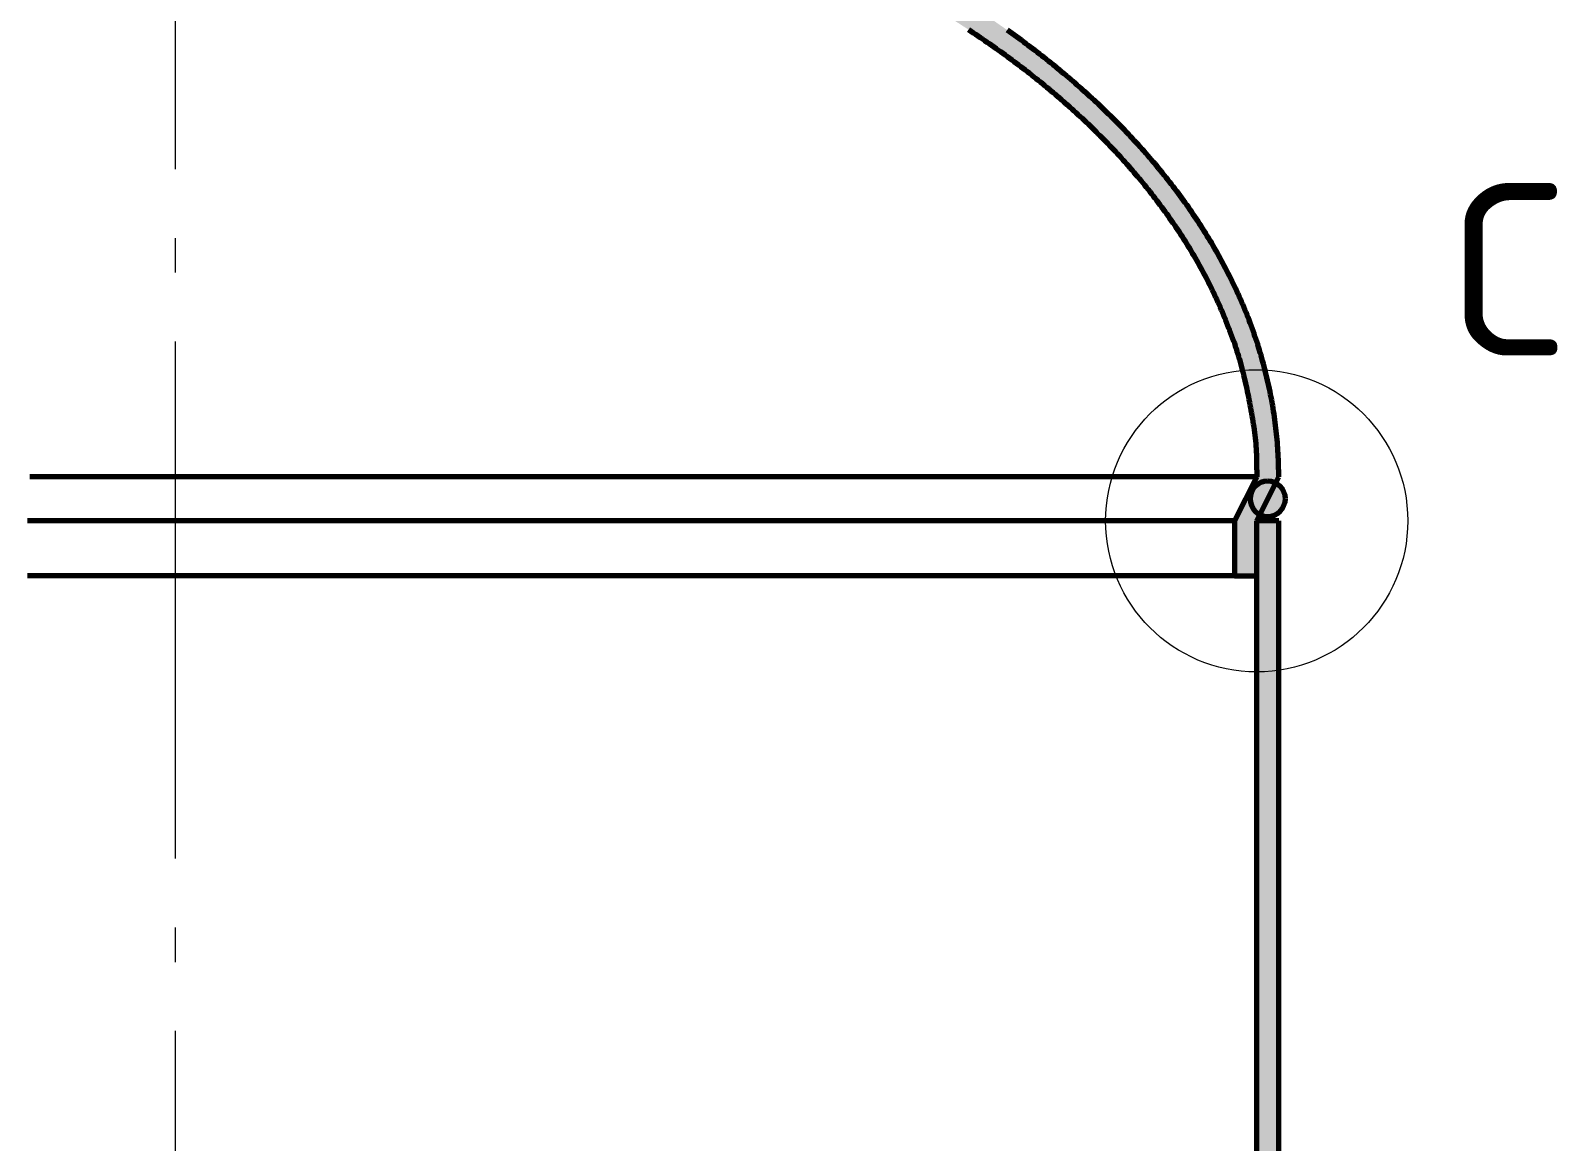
# Model space of a CAD drawing. Header units: millimetres. Extents: x 0 to 1554, y 0 to 420.
# Drawn here: x 237.29 to 281.59, y 287.61 to 319.84 of the extents above; entities that cross this region are included whole.
import ezdxf
from ezdxf.enums import TextEntityAlignment as Align

# ---------------------------------------------------------------- set-up
doc = ezdxf.new("R2010")
doc.units = ezdxf.units.MM
doc.linetypes.add('IRAM-F-TRAZO-PUNTO', pattern=[20, 15, -2, 1, -2])
for name, color, linetype, lineweight in [('01-VISIBLE', 7, 'CONTINUOUS', 70), ('03-EJE', 1, 'IRAM-F-TRAZO-PUNTO', 18), ('05-RAYADO', 8, 'CONTINUOUS', 18), ('06-TEXTO', 7, 'CONTINUOUS', 25), ('08-FINA', 5, 'CONTINUOUS', 18)]:
    doc.layers.add(name, color=color, linetype=linetype, lineweight=lineweight)
doc.styles.add('ISO3098', font='isocpeur.ttf')

msp = doc.modelspace()

# ---------------------------------------------------------------- hatches: boundary and pattern name
at = {"layer": '05-RAYADO'}
h = msp.add_hatch(color=7, dxfattribs=at)
h.dxf.hatch_style = 1
h.paths.add_polyline_path([(272.86, 305.613), (272.86, 304.013), (272.22, 304.013), (272.22, 305.613), (272.86, 306.893), (272.86, 306.974), (272.86, 307.054), (272.859, 307.134), (272.858, 307.215), (272.857, 307.295), (272.855, 307.376), (272.853, 307.456), (272.851, 307.536), (272.847, 307.617), (272.843, 307.697), (272.838, 307.777), (272.833, 307.858), (272.826, 307.938), (272.818, 308.018), (272.808, 308.098), (272.798, 308.177), (272.786, 308.257), (272.774, 308.337), (272.761, 308.416), (272.748, 308.495), (272.735, 308.575), (272.721, 308.654), (272.707, 308.733), (272.693, 308.812), (272.679, 308.891), (272.665, 308.971), (272.65, 309.05), (272.635, 309.129), (272.619, 309.208), (272.603, 309.286), (272.587, 309.365), (272.571, 309.444), (272.554, 309.523), (272.537, 309.601), (272.519, 309.68), (272.501, 309.758), (272.482, 309.836), (272.463, 309.914), (272.443, 309.992), (272.423, 310.07), (272.402, 310.148), (272.38, 310.225), (272.358, 310.303), (272.336, 310.38), (272.312, 310.457), (272.288, 310.533), (272.264, 310.61), (272.238, 310.686), (272.213, 310.763), (272.186, 310.839), (272.16, 310.914), (272.132, 310.99), (272.104, 311.065), (272.076, 311.141), (272.047, 311.216), (272.017, 311.291), (271.988, 311.365), (271.957, 311.44), (271.927, 311.514), (271.895, 311.588), (271.864, 311.662), (271.832, 311.736), (271.8, 311.81), (271.767, 311.883), (271.734, 311.957), (271.7, 312.03), (271.667, 312.103), (271.632, 312.175), (271.598, 312.248), (271.563, 312.32), (271.527, 312.393), (271.492, 312.465), (271.455, 312.537), (271.419, 312.608), (271.382, 312.68), (271.345, 312.751), (271.307, 312.822), (271.269, 312.893), (271.23, 312.963), (271.191, 313.034), (271.152, 313.104), (271.112, 313.174), (271.072, 313.244), (271.032, 313.313), (270.991, 313.382), (270.95, 313.452), (270.908, 313.52), (270.866, 313.589), (270.824, 313.657), (270.781, 313.725), (270.738, 313.793), (270.695, 313.861), (270.651, 313.929), (270.607, 313.996), (270.562, 314.063), (270.517, 314.13), (270.472, 314.196), (270.427, 314.262), (270.381, 314.329), (270.335, 314.394), (270.288, 314.46), (270.242, 314.526), (270.194, 314.591), (270.147, 314.656), (270.099, 314.721), (270.051, 314.785), (270.003, 314.849), (269.955, 314.914), (269.906, 314.977), (269.856, 315.041), (269.807, 315.104), (269.757, 315.168), (269.707, 315.231), (269.657, 315.293), (269.606, 315.356), (269.555, 315.418), (269.504, 315.48), (269.453, 315.542), (269.401, 315.604), (269.349, 315.665), (269.297, 315.726), (269.244, 315.787), (269.192, 315.848), (269.139, 315.908), (269.085, 315.969), (269.032, 316.029), (268.978, 316.088), (268.924, 316.148), (268.87, 316.207), (268.815, 316.266), (268.76, 316.325), (268.705, 316.384), (268.65, 316.442), (268.594, 316.5), (268.539, 316.558), (268.483, 316.616), (268.426, 316.674), (268.37, 316.731), (268.313, 316.788), (268.256, 316.845), (268.199, 316.902), (268.142, 316.958), (268.084, 317.014), (268.027, 317.07), (267.969, 317.126), (267.91, 317.181), (267.852, 317.237), (267.793, 317.292), (267.735, 317.347), (267.676, 317.401), (267.616, 317.456), (267.557, 317.51), (267.497, 317.564), (267.437, 317.617), (267.377, 317.671), (267.317, 317.724), (267.257, 317.777), (267.196, 317.83), (267.135, 317.883), (267.074, 317.935), (267.013, 317.988), (266.952, 318.04), (266.89, 318.092), (266.829, 318.143), (266.767, 318.195), (266.705, 318.246), (266.643, 318.297), (266.58, 318.347), (266.518, 318.398), (266.455, 318.448), (266.392, 318.498), (266.329, 318.548), (266.266, 318.598), (266.202, 318.648), (266.139, 318.697), (266.075, 318.746), (266.011, 318.795), (265.947, 318.843), (265.883, 318.892), (265.818, 318.94), (265.754, 318.988), (265.689, 319.036), (265.625, 319.084), (265.56, 319.131), (265.494, 319.178), (265.429, 319.225), (265.364, 319.272), (265.298, 319.319), (265.233, 319.365), (265.167, 319.411), (265.101, 319.457), (265.035, 319.503), (264.968, 319.549), (264.902, 319.594), (264.836, 319.639), (264.769, 319.684), (264.702, 319.729), (264.635, 319.774), (264.568, 319.818), (264.501, 319.863), (264.434, 319.907), (264.366, 319.95), (264.299, 319.994), (264.231, 320.038), (264.163, 320.081), (264.095, 320.124), (264.027, 320.167), (263.959, 320.21), (263.891, 320.252), (263.822, 320.294), (263.754, 320.336), (263.685, 320.378), (263.616, 320.42), (263.548, 320.462), (263.479, 320.503), (263.41, 320.544), (263.34, 320.585), (263.271, 320.626), (263.202, 320.667), (263.132, 320.707), (263.062, 320.747), (262.993, 320.787), (262.923, 320.827), (262.853, 320.867), (262.783, 320.906), (262.713, 320.946), (262.642, 320.985), (262.572, 321.024), (262.502, 321.063), (262.431, 321.101), (262.36, 321.14), (262.29, 321.178), (262.219, 321.216), (262.148, 321.254), (262.077, 321.292), (262.006, 321.329), (261.934, 321.366), (261.863, 321.404), (261.792, 321.441), (261.72, 321.477), (261.648, 321.514), (261.577, 321.55), (261.505, 321.587), (261.433, 321.623), (261.361, 321.659), (261.289, 321.695), (261.217, 321.73), (261.145, 321.766), (261.073, 321.801), (261, 321.836), (260.928, 321.871), (260.855, 321.905), (260.782, 321.94), (260.71, 321.974), (260.637, 322.009), (260.564, 322.043), (260.491, 322.077), (260.418, 322.11), (260.345, 322.144), (260.272, 322.177), (260.199, 322.21), (260.125, 322.243), (260.052, 322.276), (259.978, 322.309), (259.905, 322.342), (259.831, 322.374), (259.758, 322.406), (259.684, 322.438), (259.61, 322.47), (259.536, 322.502), (259.462, 322.533), (259.388, 322.565), (259.314, 322.596), (259.24, 322.627), (259.165, 322.658), (259.091, 322.689), (259.017, 322.719), (258.942, 322.75), (258.868, 322.78), (258.793, 322.81), (258.718, 322.84), (258.644, 322.87), (258.569, 322.899), (258.494, 322.929), (258.419, 322.958), (258.344, 322.987), (258.269, 323.016), (258.194, 323.045), (258.119, 323.074), (258.044, 323.102), (257.968, 323.13), (257.893, 323.159), (257.818, 323.187), (257.742, 323.215), (257.667, 323.242), (257.591, 323.27), (257.516, 323.297), (257.44, 323.325), (257.364, 323.352), (257.288, 323.379), (257.213, 323.405), (257.137, 323.432), (257.061, 323.459), (256.985, 323.485), (256.909, 323.511), (256.833, 323.537), (256.756, 323.563), (256.68, 323.589), (256.604, 323.614), (256.528, 323.64), (256.451, 323.665), (256.375, 323.69), (256.299, 323.715), (256.222, 323.74), (256.145, 323.765), (256.069, 323.789), (255.992, 323.814), (255.916, 323.838), (255.839, 323.862), (255.762, 323.886), (255.685, 323.91), (255.608, 323.933), (255.531, 323.957), (255.454, 323.98), (255.377, 324.003), (255.3, 324.026), (255.223, 324.049), (255.146, 324.072), (255.069, 324.095), (254.992, 324.117), (254.914, 324.139), (254.837, 324.162), (254.76, 324.184), (254.682, 324.206), (254.605, 324.227), (254.527, 324.249), (254.45, 324.27), (254.372, 324.292), (254.295, 324.313), (254.217, 324.334), (254.139, 324.355), (254.062, 324.375), (253.984, 324.396), (253.906, 324.417), (253.828, 324.437), (253.751, 324.457), (253.673, 324.477), (253.595, 324.497), (253.517, 324.517), (253.439, 324.536), (253.361, 324.556), (253.283, 324.575), (253.205, 324.594), (253.126, 324.613), (253.048, 324.632), (252.97, 324.651), (252.892, 324.67), (252.814, 324.688), (252.735, 324.707), (252.657, 324.725), (252.578, 324.743), (252.5, 324.761), (252.422, 324.779), (252.343, 324.796), (252.265, 324.814), (252.186, 324.831), (252.108, 324.848), (252.029, 324.866), (251.95, 324.883), (251.872, 324.899), (251.793, 324.916), (251.714, 324.933), (251.636, 324.949), (251.557, 324.965), (251.478, 324.982), (251.399, 324.998), (251.32, 325.013), (251.242, 325.029), (251.163, 325.045), (251.084, 325.06), (251.005, 325.076), (250.926, 325.091), (250.847, 325.106), (250.768, 325.121), (250.689, 325.136), (250.61, 325.15), (250.531, 325.165), (250.451, 325.179), (250.372, 325.194), (250.293, 325.208), (250.214, 325.222), (250.135, 325.236), (250.055, 325.249), (249.976, 325.263), (249.897, 325.276), (249.817, 325.29), (249.738, 325.303), (249.659, 325.316), (249.579, 325.329), (249.5, 325.342), (249.5, 325.987), (249.582, 325.974), (249.664, 325.961), (249.746, 325.948), (249.827, 325.935), (249.909, 325.922), (249.991, 325.908), (250.073, 325.895), (250.155, 325.882), (250.237, 325.869), (250.319, 325.855), (250.4, 325.842), (250.482, 325.829), (250.564, 325.815), (250.646, 325.802), (250.728, 325.788), (250.809, 325.775), (250.891, 325.761), (250.973, 325.747), (251.055, 325.733), (251.136, 325.719), (251.218, 325.705), (251.3, 325.69), (251.381, 325.675), (251.463, 325.66), (251.544, 325.644), (251.625, 325.626), (251.706, 325.607), (251.786, 325.586), (251.865, 325.562), (251.945, 325.538), (252.025, 325.516), (252.105, 325.495), (252.185, 325.474), (252.266, 325.454), (252.346, 325.435), (252.427, 325.415), (252.507, 325.396), (252.588, 325.377), (252.669, 325.358), (252.749, 325.339), (252.83, 325.319), (252.911, 325.3), (252.991, 325.281), (253.072, 325.262), (253.153, 325.243), (253.234, 325.224), (253.314, 325.205), (253.395, 325.186), (253.476, 325.167), (253.556, 325.147), (253.637, 325.128), (253.717, 325.108), (253.798, 325.089), (253.878, 325.069), (253.959, 325.05), (254.039, 325.03), (254.12, 325.01), (254.2, 324.989), (254.281, 324.969), (254.361, 324.949), (254.441, 324.928), (254.522, 324.907), (254.602, 324.886), (254.682, 324.865), (254.762, 324.843), (254.842, 324.822), (254.922, 324.8), (255.002, 324.777), (255.082, 324.755), (255.161, 324.732), (255.241, 324.709), (255.321, 324.686), (255.4, 324.663), (255.48, 324.639), (255.559, 324.616), (255.639, 324.592), (255.718, 324.567), (255.797, 324.543), (255.876, 324.518), (255.955, 324.493), (256.034, 324.468), (256.113, 324.442), (256.192, 324.417), (256.271, 324.391), (256.35, 324.365), (256.428, 324.339), (256.507, 324.313), (256.585, 324.286), (256.664, 324.26), (256.742, 324.233), (256.821, 324.206), (256.899, 324.179), (256.978, 324.152), (257.056, 324.125), (257.134, 324.098), (257.213, 324.07), (257.291, 324.043), (257.369, 324.015), (257.447, 323.987), (257.525, 323.959), (257.603, 323.931), (257.681, 323.903), (257.759, 323.875), (257.837, 323.847), (257.915, 323.818), (257.993, 323.789), (258.07, 323.761), (258.148, 323.732), (258.226, 323.703), (258.303, 323.673), (258.381, 323.644), (258.458, 323.614), (258.536, 323.585), (258.613, 323.555), (258.69, 323.525), (258.768, 323.495), (258.845, 323.464), (258.922, 323.434), (258.999, 323.403), (259.076, 323.372), (259.153, 323.341), (259.23, 323.31), (259.306, 323.279), (259.383, 323.247), (259.459, 323.215), (259.536, 323.183), (259.612, 323.151), (259.689, 323.119), (259.765, 323.086), (259.841, 323.053), (259.917, 323.021), (259.993, 322.988), (260.069, 322.954), (260.145, 322.921), (260.221, 322.887), (260.297, 322.853), (260.372, 322.819), (260.448, 322.785), (260.523, 322.751), (260.599, 322.716), (260.674, 322.682), (260.749, 322.647), (260.824, 322.612), (260.899, 322.577), (260.974, 322.541), (261.049, 322.506), (261.124, 322.47), (261.199, 322.434), (261.273, 322.398), (261.348, 322.361), (261.422, 322.325), (261.497, 322.288), (261.571, 322.252), (261.645, 322.215), (261.719, 322.177), (261.793, 322.14), (261.867, 322.103), (261.941, 322.065), (262.015, 322.027), (262.089, 321.989), (262.162, 321.951), (262.236, 321.912), (262.309, 321.874), (262.382, 321.835), (262.456, 321.796), (262.529, 321.757), (262.602, 321.718), (262.675, 321.678), (262.747, 321.639), (262.82, 321.599), (262.893, 321.559), (262.965, 321.518), (263.038, 321.478), (263.11, 321.437), (263.182, 321.396), (263.254, 321.355), (263.326, 321.314), (263.398, 321.273), (263.47, 321.231), (263.541, 321.189), (263.613, 321.147), (263.684, 321.105), (263.755, 321.063), (263.826, 321.02), (263.897, 320.978), (263.968, 320.935), (264.039, 320.892), (264.11, 320.848), (264.18, 320.805), (264.251, 320.761), (264.321, 320.717), (264.391, 320.673), (264.461, 320.628), (264.531, 320.584), (264.601, 320.539), (264.671, 320.494), (264.74, 320.449), (264.81, 320.404), (264.879, 320.358), (264.948, 320.312), (265.017, 320.266), (265.086, 320.22), (265.155, 320.174), (265.223, 320.127), (265.292, 320.081), (265.36, 320.034), (265.428, 319.986), (265.496, 319.939), (265.564, 319.892), (265.632, 319.844), (265.7, 319.796), (265.767, 319.748), (265.834, 319.699), (265.902, 319.651), (265.969, 319.602), (266.035, 319.553), (266.102, 319.503), (266.169, 319.454), (266.235, 319.404), (266.301, 319.354), (266.367, 319.304), (266.433, 319.254), (266.499, 319.203), (266.565, 319.153), (266.63, 319.102), (266.695, 319.051), (266.76, 318.999), (266.825, 318.948), (266.89, 318.896), (266.954, 318.844), (267.019, 318.791), (267.083, 318.739), (267.147, 318.686), (267.211, 318.633), (267.275, 318.58), (267.338, 318.527), (267.401, 318.473), (267.464, 318.42), (267.527, 318.366), (267.59, 318.311), (267.653, 318.257), (267.715, 318.202), (267.777, 318.147), (267.839, 318.092), (267.901, 318.037), (267.962, 317.981), (268.024, 317.926), (268.085, 317.87), (268.146, 317.813), (268.206, 317.757), (268.267, 317.7), (268.327, 317.643), (268.387, 317.586), (268.447, 317.529), (268.507, 317.471), (268.566, 317.413), (268.625, 317.355), (268.684, 317.297), (268.743, 317.238), (268.801, 317.18), (268.86, 317.121), (268.918, 317.061), (268.976, 317.002), (269.033, 316.942), (269.091, 316.882), (269.148, 316.822), (269.204, 316.762), (269.261, 316.701), (269.317, 316.641), (269.374, 316.58), (269.429, 316.518), (269.485, 316.457), (269.54, 316.395), (269.595, 316.333), (269.65, 316.271), (269.705, 316.208), (269.759, 316.146), (269.813, 316.083), (269.867, 316.02), (269.92, 315.956), (269.973, 315.893), (270.026, 315.829), (270.079, 315.765), (270.131, 315.7), (270.183, 315.636), (270.235, 315.571), (270.286, 315.506), (270.338, 315.441), (270.388, 315.375), (270.439, 315.31), (270.489, 315.244), (270.539, 315.178), (270.589, 315.111), (270.638, 315.045), (270.687, 314.978), (270.736, 314.911), (270.784, 314.843), (270.832, 314.776), (270.88, 314.708), (270.927, 314.64), (270.975, 314.572), (271.021, 314.503), (271.068, 314.434), (271.114, 314.365), (271.159, 314.296), (271.205, 314.227), (271.25, 314.157), (271.294, 314.087), (271.339, 314.017), (271.383, 313.947), (271.426, 313.876), (271.47, 313.806), (271.512, 313.735), (271.555, 313.664), (271.597, 313.592), (271.639, 313.52), (271.68, 313.449), (271.721, 313.377), (271.762, 313.304), (271.802, 313.232), (271.842, 313.159), (271.881, 313.086), (271.92, 313.013), (271.959, 312.94), (271.997, 312.866), (272.035, 312.792), (272.072, 312.718), (272.109, 312.644), (272.146, 312.569), (272.182, 312.495), (272.217, 312.42), (272.253, 312.345), (272.288, 312.27), (272.322, 312.194), (272.356, 312.119), (272.39, 312.043), (272.423, 311.967), (272.455, 311.891), (272.488, 311.814), (272.519, 311.738), (272.551, 311.661), (272.581, 311.584), (272.612, 311.507), (272.642, 311.43), (272.671, 311.352), (272.7, 311.274), (272.729, 311.197), (272.757, 311.118), (272.784, 311.04), (272.811, 310.962), (272.838, 310.883), (272.864, 310.805), (272.89, 310.726), (272.915, 310.647), (272.94, 310.568), (272.964, 310.488), (272.987, 310.409), (273.01, 310.329), (273.033, 310.25), (273.055, 310.17), (273.077, 310.09), (273.098, 310.009), (273.118, 309.929), (273.139, 309.849), (273.158, 309.768), (273.177, 309.687), (273.196, 309.606), (273.213, 309.526), (273.231, 309.444), (273.248, 309.363), (273.264, 309.282), (273.28, 309.201), (273.295, 309.119), (273.31, 309.038), (273.324, 308.956), (273.338, 308.874), (273.351, 308.792), (273.364, 308.71), (273.376, 308.628), (273.387, 308.546), (273.398, 308.464), (273.409, 308.382), (273.419, 308.299), (273.428, 308.217), (273.437, 308.135), (273.445, 308.052), (273.452, 307.97), (273.459, 307.887), (273.466, 307.804), (273.472, 307.722), (273.477, 307.639), (273.482, 307.556), (273.486, 307.473), (273.49, 307.39), (273.493, 307.308), (273.496, 307.225), (273.497, 307.142), (273.499, 307.059), (273.5, 306.976), (273.5, 306.893)])
h = msp.add_hatch(color=7, dxfattribs=at)
h.dxf.hatch_style = 1
h.paths.add_polyline_path([(273.692, 306.253), (273.69, 306.213), (273.686, 306.173), (273.678, 306.134), (273.667, 306.095), (273.653, 306.057), (273.636, 306.021), (273.617, 305.986), (273.594, 305.952), (273.569, 305.921), (273.542, 305.891), (273.513, 305.864), (273.481, 305.839), (273.448, 305.817), (273.412, 305.797), (273.376, 305.78), (273.338, 305.766), (273.3, 305.755), (273.26, 305.747), (273.22, 305.743), (273.18, 305.741), (273.14, 305.743), (273.1, 305.747), (273.06, 305.755), (273.022, 305.766), (272.984, 305.78), (272.948, 305.797), (272.912, 305.817), (272.879, 305.839), (272.847, 305.864), (272.818, 305.891), (272.791, 305.921), (272.766, 305.952), (272.743, 305.986), (272.724, 306.021), (272.707, 306.057), (272.693, 306.095), (272.682, 306.134), (272.674, 306.173), (272.67, 306.213), (272.668, 306.253), (272.67, 306.293), (272.674, 306.333), (272.682, 306.373), (272.693, 306.411), (272.707, 306.449), (272.724, 306.486), (272.743, 306.521), (272.766, 306.554), (272.791, 306.586), (272.818, 306.615), (272.847, 306.642), (272.879, 306.667), (272.912, 306.69), (272.948, 306.709), (272.984, 306.726), (273.022, 306.74), (273.06, 306.751), (273.1, 306.759), (273.14, 306.764), (273.18, 306.765), (273.22, 306.764), (273.26, 306.759), (273.3, 306.751), (273.338, 306.74), (273.376, 306.726), (273.412, 306.709), (273.448, 306.69), (273.481, 306.667), (273.513, 306.642), (273.542, 306.615), (273.569, 306.586), (273.594, 306.554), (273.617, 306.521), (273.636, 306.486), (273.653, 306.449), (273.667, 306.411), (273.678, 306.373), (273.686, 306.333), (273.69, 306.293)])
h = msp.add_hatch(color=7, dxfattribs=at)
h.dxf.hatch_style = 1
h.paths.add_polyline_path([(272.86, 305.613), (273.5, 305.613), (273.5, 177.613), (272.86, 177.613)])

# ---------------------------------------------------------------- linework, layer by layer
at = {"layer": '01-VISIBLE'}
for p, q in [((272.86, 306.893), (272.22, 305.613)), ((272.86, 305.613), (273.5, 306.893)), ((272.22, 305.613), (272.22, 304.013)), ((273.5, 305.613), (272.86, 305.613)), ((272.86, 177.613), (272.86, 305.613)), ((272.86, 304.013), (272.86, 305.613)), ((273.5, 177.613), (273.5, 305.613)), ((272.22, 304.013), (272.86, 304.013))]:
    msp.add_line(p, q, dxfattribs=at)
for points in [[(264.501, 319.863), (264.568, 319.818), (264.635, 319.774), (264.702, 319.729), (264.769, 319.684), (264.836, 319.639), (264.902, 319.594), (264.968, 319.549), (265.035, 319.503), (265.101, 319.457), (265.167, 319.411), (265.233, 319.365), (265.298, 319.319), (265.364, 319.272), (265.429, 319.225), (265.494, 319.178), (265.56, 319.131), (265.625, 319.084), (265.689, 319.036), (265.754, 318.988), (265.818, 318.94), (265.883, 318.892), (265.947, 318.843), (266.011, 318.795), (266.075, 318.746), (266.139, 318.697), (266.202, 318.648), (266.266, 318.598), (266.329, 318.548), (266.392, 318.498), (266.455, 318.448), (266.518, 318.398), (266.58, 318.347), (266.643, 318.297), (266.705, 318.246), (266.767, 318.195), (266.829, 318.143), (266.89, 318.092), (266.952, 318.04), (267.013, 317.988), (267.074, 317.935), (267.135, 317.883), (267.196, 317.83), (267.257, 317.777), (267.317, 317.724), (267.377, 317.671), (267.437, 317.617), (267.497, 317.564), (267.557, 317.51), (267.616, 317.456), (267.676, 317.401), (267.735, 317.347), (267.793, 317.292), (267.852, 317.237), (267.91, 317.181), (267.969, 317.126), (268.027, 317.07), (268.084, 317.014), (268.142, 316.958), (268.199, 316.902), (268.256, 316.845), (268.313, 316.788), (268.37, 316.731), (268.426, 316.674), (268.483, 316.616), (268.539, 316.558), (268.594, 316.5), (268.65, 316.442), (268.705, 316.384), (268.76, 316.325), (268.815, 316.266), (268.87, 316.207), (268.924, 316.148), (268.978, 316.088), (269.032, 316.029), (269.085, 315.969), (269.139, 315.908), (269.192, 315.848), (269.244, 315.787), (269.297, 315.726), (269.349, 315.665), (269.401, 315.604), (269.453, 315.542), (269.504, 315.48), (269.555, 315.418), (269.606, 315.356), (269.657, 315.293), (269.707, 315.231), (269.757, 315.168), (269.807, 315.104), (269.856, 315.041), (269.906, 314.977), (269.955, 314.914), (270.003, 314.849), (270.051, 314.785), (270.099, 314.721), (270.147, 314.656), (270.194, 314.591), (270.242, 314.526), (270.288, 314.46), (270.335, 314.394), (270.381, 314.329), (270.427, 314.262), (270.472, 314.196), (270.517, 314.13), (270.562, 314.063), (270.607, 313.996), (270.651, 313.929), (270.695, 313.861), (270.738, 313.793), (270.781, 313.725), (270.824, 313.657), (270.866, 313.589), (270.908, 313.52), (270.95, 313.452), (270.991, 313.382), (271.032, 313.313), (271.072, 313.244), (271.112, 313.174), (271.152, 313.104), (271.191, 313.034), (271.23, 312.963), (271.269, 312.893), (271.307, 312.822), (271.345, 312.751), (271.382, 312.68), (271.419, 312.608), (271.455, 312.537), (271.492, 312.465), (271.527, 312.393), (271.563, 312.32), (271.598, 312.248), (271.632, 312.175), (271.667, 312.103), (271.7, 312.03), (271.734, 311.957), (271.767, 311.883), (271.8, 311.81), (271.832, 311.736), (271.864, 311.662), (271.895, 311.588), (271.927, 311.514), (271.957, 311.44), (271.988, 311.365), (272.017, 311.291), (272.047, 311.216), (272.076, 311.141), (272.104, 311.065), (272.132, 310.99), (272.16, 310.914), (272.186, 310.839), (272.213, 310.763), (272.238, 310.686), (272.264, 310.61), (272.288, 310.533), (272.312, 310.457), (272.336, 310.38), (272.358, 310.303), (272.38, 310.225), (272.402, 310.148), (272.423, 310.07), (272.443, 309.992), (272.463, 309.914), (272.482, 309.836), (272.501, 309.758), (272.519, 309.68), (272.537, 309.601), (272.554, 309.523), (272.571, 309.444), (272.587, 309.365), (272.603, 309.286), (272.619, 309.208), (272.635, 309.129), (272.65, 309.05), (272.665, 308.971), (272.679, 308.891), (272.693, 308.812), (272.707, 308.733), (272.721, 308.654), (272.735, 308.575), (272.748, 308.495), (272.761, 308.416), (272.774, 308.337), (272.786, 308.257), (272.798, 308.177), (272.808, 308.098), (272.818, 308.018), (272.826, 307.938), (272.833, 307.858), (272.838, 307.777), (272.843, 307.697), (272.847, 307.617), (272.851, 307.536), (272.853, 307.456), (272.855, 307.376), (272.857, 307.295), (272.858, 307.215), (272.859, 307.134), (272.86, 307.054), (272.86, 306.974), (272.86, 306.893)], [(273.5, 306.893), (273.5, 306.976), (273.499, 307.059), (273.497, 307.142), (273.496, 307.225), (273.493, 307.308), (273.49, 307.39), (273.486, 307.473), (273.482, 307.556), (273.477, 307.639), (273.472, 307.722), (273.466, 307.804), (273.459, 307.887), (273.452, 307.97), (273.445, 308.052), (273.437, 308.135), (273.428, 308.217), (273.419, 308.299), (273.409, 308.382), (273.398, 308.464), (273.387, 308.546), (273.376, 308.628), (273.364, 308.71), (273.351, 308.792), (273.338, 308.874), (273.324, 308.956), (273.31, 309.038), (273.295, 309.119), (273.28, 309.201), (273.264, 309.282), (273.248, 309.363), (273.231, 309.444), (273.213, 309.526), (273.196, 309.606), (273.177, 309.687), (273.158, 309.768), (273.139, 309.849), (273.118, 309.929), (273.098, 310.009), (273.077, 310.09), (273.055, 310.17), (273.033, 310.25), (273.01, 310.329), (272.987, 310.409), (272.964, 310.488), (272.94, 310.568), (272.915, 310.647), (272.89, 310.726), (272.864, 310.805), (272.838, 310.883), (272.811, 310.962), (272.784, 311.04), (272.757, 311.118), (272.729, 311.197), (272.7, 311.274), (272.671, 311.352), (272.642, 311.43), (272.612, 311.507), (272.581, 311.584), (272.551, 311.661), (272.519, 311.738), (272.488, 311.814), (272.455, 311.891), (272.423, 311.967), (272.39, 312.043), (272.356, 312.119), (272.322, 312.194), (272.288, 312.27), (272.253, 312.345), (272.217, 312.42), (272.182, 312.495), (272.146, 312.569), (272.109, 312.644), (272.072, 312.718), (272.035, 312.792), (271.997, 312.866), (271.959, 312.94), (271.92, 313.013), (271.881, 313.086), (271.842, 313.159), (271.802, 313.232), (271.762, 313.304), (271.721, 313.377), (271.68, 313.449), (271.639, 313.52), (271.597, 313.592), (271.555, 313.664), (271.512, 313.735), (271.47, 313.806), (271.426, 313.876), (271.383, 313.947), (271.339, 314.017), (271.294, 314.087), (271.25, 314.157), (271.205, 314.227), (271.159, 314.296), (271.114, 314.365), (271.068, 314.434), (271.021, 314.503), (270.975, 314.572), (270.927, 314.64), (270.88, 314.708), (270.832, 314.776), (270.784, 314.843), (270.736, 314.911), (270.687, 314.978), (270.638, 315.045), (270.589, 315.111), (270.539, 315.178), (270.489, 315.244), (270.439, 315.31), (270.388, 315.375), (270.338, 315.441), (270.286, 315.506), (270.235, 315.571), (270.183, 315.636), (270.131, 315.7), (270.079, 315.765), (270.026, 315.829), (269.973, 315.893), (269.92, 315.956), (269.867, 316.02), (269.813, 316.083), (269.759, 316.146), (269.705, 316.208), (269.65, 316.271), (269.595, 316.333), (269.54, 316.395), (269.485, 316.457), (269.429, 316.518), (269.374, 316.58), (269.317, 316.641), (269.261, 316.701), (269.204, 316.762), (269.148, 316.822), (269.091, 316.882), (269.033, 316.942), (268.976, 317.002), (268.918, 317.061), (268.86, 317.121), (268.801, 317.18), (268.743, 317.238), (268.684, 317.297), (268.625, 317.355), (268.566, 317.413), (268.507, 317.471), (268.447, 317.529), (268.387, 317.586), (268.327, 317.643), (268.267, 317.7), (268.206, 317.757), (268.146, 317.813), (268.085, 317.87), (268.024, 317.926), (267.962, 317.981), (267.901, 318.037), (267.839, 318.092), (267.777, 318.147), (267.715, 318.202), (267.653, 318.257), (267.59, 318.311), (267.527, 318.366), (267.464, 318.42), (267.401, 318.473), (267.338, 318.527), (267.275, 318.58), (267.211, 318.633), (267.147, 318.686), (267.083, 318.739), (267.019, 318.791), (266.954, 318.844), (266.89, 318.896), (266.825, 318.948), (266.76, 318.999), (266.695, 319.051), (266.63, 319.102), (266.565, 319.153), (266.499, 319.203), (266.433, 319.254), (266.367, 319.304), (266.301, 319.354), (266.235, 319.404), (266.169, 319.454), (266.102, 319.503), (266.035, 319.553), (265.969, 319.602), (265.902, 319.651), (265.834, 319.699), (265.767, 319.748), (265.7, 319.796), (265.632, 319.844)], [(272.86, 306.893), (272.703, 306.893), (272.546, 306.893), (272.39, 306.893), (272.233, 306.893), (272.076, 306.893), (271.919, 306.893), (271.762, 306.893), (271.606, 306.893), (271.449, 306.893), (271.292, 306.893), (271.135, 306.893), (270.978, 306.893), (270.822, 306.893), (270.665, 306.893), (270.508, 306.893), (270.351, 306.893), (270.194, 306.893), (270.038, 306.893), (269.881, 306.893), (269.724, 306.893), (269.567, 306.893), (269.41, 306.893), (269.254, 306.893), (269.097, 306.893), (268.94, 306.893), (268.783, 306.893), (268.626, 306.893), (268.47, 306.893), (268.313, 306.893), (268.156, 306.893), (267.999, 306.893), (267.842, 306.893), (267.686, 306.893), (267.529, 306.893), (267.372, 306.893), (267.215, 306.893), (267.058, 306.893), (266.902, 306.893), (266.745, 306.893), (266.588, 306.893), (266.431, 306.893), (266.274, 306.893), (266.118, 306.893), (265.961, 306.893), (265.804, 306.893), (265.647, 306.893), (265.49, 306.893), (265.334, 306.893), (265.177, 306.893), (265.02, 306.893), (264.863, 306.893), (264.706, 306.893), (264.55, 306.893), (264.393, 306.893), (264.236, 306.893), (264.079, 306.893), (263.922, 306.893), (263.766, 306.893), (263.609, 306.893), (263.452, 306.893), (263.295, 306.893), (263.138, 306.893), (262.982, 306.893), (262.825, 306.893), (262.668, 306.893), (262.511, 306.893), (262.354, 306.893), (262.198, 306.893), (262.041, 306.893), (261.884, 306.893), (261.727, 306.893), (261.57, 306.893), (261.414, 306.893), (261.257, 306.893), (261.1, 306.893), (260.943, 306.893), (260.786, 306.893), (260.63, 306.893), (260.473, 306.893), (260.316, 306.893), (260.159, 306.893), (260.002, 306.893), (259.846, 306.893), (259.689, 306.893), (259.532, 306.893), (259.375, 306.893), (259.218, 306.893), (259.062, 306.893), (258.905, 306.893), (258.748, 306.893), (258.591, 306.893), (258.434, 306.893), (258.278, 306.893), (258.121, 306.893), (257.964, 306.893), (257.807, 306.893), (257.65, 306.893), (257.494, 306.893), (257.337, 306.893), (257.18, 306.893), (257.023, 306.893), (256.866, 306.893), (256.71, 306.893), (256.553, 306.893), (256.396, 306.893), (256.239, 306.893), (256.082, 306.893), (255.926, 306.893), (255.769, 306.893), (255.612, 306.893), (255.455, 306.893), (255.298, 306.893), (255.142, 306.893), (254.985, 306.893), (254.828, 306.893), (254.671, 306.893), (254.514, 306.893), (254.358, 306.893), (254.201, 306.893), (254.044, 306.893), (253.887, 306.893), (253.73, 306.893), (253.574, 306.893), (253.417, 306.893), (253.26, 306.893), (253.103, 306.893), (252.946, 306.893), (252.79, 306.893), (252.633, 306.893), (252.476, 306.893), (252.319, 306.893), (252.162, 306.893), (252.006, 306.893), (251.849, 306.893), (251.692, 306.893), (251.535, 306.893), (251.378, 306.893), (251.222, 306.893), (251.065, 306.893), (250.908, 306.893), (250.751, 306.893), (250.594, 306.893), (250.438, 306.893), (250.281, 306.893), (250.124, 306.893), (249.967, 306.893), (249.81, 306.893), (249.654, 306.893), (249.497, 306.893), (249.34, 306.893), (249.183, 306.893), (249.026, 306.893), (248.87, 306.893), (248.713, 306.893), (248.556, 306.893), (248.399, 306.893), (248.242, 306.893), (248.086, 306.893), (247.929, 306.893), (247.772, 306.893), (247.615, 306.893), (247.458, 306.893), (247.302, 306.893), (247.145, 306.893), (246.988, 306.893), (246.831, 306.893), (246.674, 306.893), (246.518, 306.893), (246.361, 306.893), (246.204, 306.893), (246.047, 306.893), (245.89, 306.893), (245.734, 306.893), (245.577, 306.893), (245.42, 306.893), (245.263, 306.893), (245.106, 306.893), (244.95, 306.893), (244.793, 306.893), (244.636, 306.893), (244.479, 306.893), (244.322, 306.893), (244.166, 306.893), (244.009, 306.893), (243.852, 306.893), (243.695, 306.893), (243.538, 306.893), (243.382, 306.893), (243.225, 306.893), (243.068, 306.893), (242.911, 306.893), (242.754, 306.893), (242.598, 306.893), (242.441, 306.893), (242.284, 306.893), (242.127, 306.893), (241.97, 306.893), (241.814, 306.893), (241.657, 306.893), (241.5, 306.893), (241.343, 306.893), (241.186, 306.893), (241.03, 306.893), (240.873, 306.893), (240.716, 306.893), (240.559, 306.893), (240.402, 306.893), (240.246, 306.893), (240.089, 306.893), (239.932, 306.893), (239.775, 306.893), (239.618, 306.893), (239.462, 306.893), (239.305, 306.893), (239.148, 306.893), (238.991, 306.893), (238.834, 306.893), (238.678, 306.893), (238.521, 306.893), (238.364, 306.893), (238.207, 306.893), (238.05, 306.893), (237.894, 306.893), (237.737, 306.893), (237.58, 306.893), (237.423, 306.893), (237.266, 306.893)], [(272.924, 305.741), (272.967, 305.741), (273.009, 305.741), (273.052, 305.741), (273.095, 305.741), (273.137, 305.741), (273.18, 305.741)], [(272.22, 305.613), (272.066, 305.613), (271.913, 305.613), (271.759, 305.613), (271.606, 305.613), (271.452, 305.613), (271.298, 305.613), (271.145, 305.613), (270.991, 305.613), (270.838, 305.613), (270.684, 305.613), (270.53, 305.613), (270.377, 305.613), (270.223, 305.613), (270.07, 305.613), (269.916, 305.613), (269.762, 305.613), (269.609, 305.613), (269.455, 305.613), (269.302, 305.613), (269.148, 305.613), (268.994, 305.613), (268.841, 305.613), (268.687, 305.613), (268.534, 305.613), (268.38, 305.613), (268.226, 305.613), (268.073, 305.613), (267.919, 305.613), (267.766, 305.613), (267.612, 305.613), (267.458, 305.613), (267.305, 305.613), (267.151, 305.613), (266.998, 305.613), (266.844, 305.613), (266.69, 305.613), (266.537, 305.613), (266.383, 305.613), (266.23, 305.613), (266.076, 305.613), (265.922, 305.613), (265.769, 305.613), (265.615, 305.613), (265.462, 305.613), (265.308, 305.613), (265.154, 305.613), (265.001, 305.613), (264.847, 305.613), (264.694, 305.613), (264.54, 305.613), (264.386, 305.613), (264.233, 305.613), (264.079, 305.613), (263.926, 305.613), (263.772, 305.613), (263.618, 305.613), (263.465, 305.613), (263.311, 305.613), (263.158, 305.613), (263.004, 305.613), (262.85, 305.613), (262.697, 305.613), (262.543, 305.613), (262.39, 305.613), (262.236, 305.613), (262.082, 305.613), (261.929, 305.613), (261.775, 305.613), (261.622, 305.613), (261.468, 305.613), (261.314, 305.613), (261.161, 305.613), (261.007, 305.613), (260.854, 305.613), (260.7, 305.613), (260.546, 305.613), (260.393, 305.613), (260.239, 305.613), (260.086, 305.613), (259.932, 305.613), (259.778, 305.613), (259.625, 305.613), (259.471, 305.613), (259.318, 305.613), (259.164, 305.613), (259.01, 305.613), (258.857, 305.613), (258.703, 305.613), (258.55, 305.613), (258.396, 305.613), (258.242, 305.613), (258.089, 305.613), (257.935, 305.613), (257.782, 305.613), (257.628, 305.613), (257.474, 305.613), (257.321, 305.613), (257.167, 305.613), (257.014, 305.613), (256.86, 305.613), (256.706, 305.613), (256.553, 305.613), (256.399, 305.613), (256.246, 305.613), (256.092, 305.613), (255.938, 305.613), (255.785, 305.613), (255.631, 305.613), (255.478, 305.613), (255.324, 305.613), (255.17, 305.613), (255.017, 305.613), (254.863, 305.613), (254.71, 305.613), (254.556, 305.613), (254.402, 305.613), (254.249, 305.613), (254.095, 305.613), (253.942, 305.613), (253.788, 305.613), (253.634, 305.613), (253.481, 305.613), (253.327, 305.613), (253.174, 305.613), (253.02, 305.613), (252.866, 305.613), (252.713, 305.613), (252.559, 305.613), (252.406, 305.613), (252.252, 305.613), (252.098, 305.613), (251.945, 305.613), (251.791, 305.613), (251.638, 305.613), (251.484, 305.613), (251.33, 305.613), (251.177, 305.613), (251.023, 305.613), (250.87, 305.613), (250.716, 305.613), (250.562, 305.613), (250.409, 305.613), (250.255, 305.613), (250.102, 305.613), (249.948, 305.613), (249.794, 305.613), (249.641, 305.613), (249.487, 305.613), (249.334, 305.613), (249.18, 305.613), (249.026, 305.613), (248.873, 305.613), (248.719, 305.613), (248.566, 305.613), (248.412, 305.613), (248.258, 305.613), (248.105, 305.613), (247.951, 305.613), (247.798, 305.613), (247.644, 305.613), (247.49, 305.613), (247.337, 305.613), (247.183, 305.613), (247.03, 305.613), (246.876, 305.613), (246.722, 305.613), (246.569, 305.613), (246.415, 305.613), (246.262, 305.613), (246.108, 305.613), (245.954, 305.613), (245.801, 305.613), (245.647, 305.613), (245.494, 305.613), (245.34, 305.613), (245.186, 305.613), (245.033, 305.613), (244.879, 305.613), (244.726, 305.613), (244.572, 305.613), (244.418, 305.613), (244.265, 305.613), (244.111, 305.613), (243.958, 305.613), (243.804, 305.613), (243.65, 305.613), (243.497, 305.613), (243.343, 305.613), (243.19, 305.613), (243.036, 305.613), (242.882, 305.613), (242.729, 305.613), (242.575, 305.613), (242.422, 305.613), (242.268, 305.613), (242.114, 305.613), (241.961, 305.613), (241.807, 305.613), (241.654, 305.613), (241.5, 305.613), (241.346, 305.613), (241.193, 305.613), (241.039, 305.613), (240.886, 305.613), (240.732, 305.613), (240.578, 305.613), (240.425, 305.613), (240.271, 305.613), (240.118, 305.613), (239.964, 305.613), (239.81, 305.613), (239.657, 305.613), (239.503, 305.613), (239.35, 305.613), (239.196, 305.613), (239.042, 305.613), (238.889, 305.613), (238.735, 305.613), (238.582, 305.613), (238.428, 305.613), (238.274, 305.613), (238.121, 305.613), (237.967, 305.613), (237.814, 305.613), (237.66, 305.613), (237.506, 305.613), (237.353, 305.613), (237.199, 305.613)], [(272.22, 304.013), (272.066, 304.013), (271.913, 304.013), (271.759, 304.013), (271.606, 304.013), (271.452, 304.013), (271.298, 304.013), (271.145, 304.013), (270.991, 304.013), (270.838, 304.013), (270.684, 304.013), (270.53, 304.013), (270.377, 304.013), (270.223, 304.013), (270.07, 304.013), (269.916, 304.013), (269.762, 304.013), (269.609, 304.013), (269.455, 304.013), (269.302, 304.013), (269.148, 304.013), (268.994, 304.013), (268.841, 304.013), (268.687, 304.013), (268.534, 304.013), (268.38, 304.013), (268.226, 304.013), (268.073, 304.013), (267.919, 304.013), (267.766, 304.013), (267.612, 304.013), (267.458, 304.013), (267.305, 304.013), (267.151, 304.013), (266.998, 304.013), (266.844, 304.013), (266.69, 304.013), (266.537, 304.013), (266.383, 304.013), (266.23, 304.013), (266.076, 304.013), (265.922, 304.013), (265.769, 304.013), (265.615, 304.013), (265.462, 304.013), (265.308, 304.013), (265.154, 304.013), (265.001, 304.013), (264.847, 304.013), (264.694, 304.013), (264.54, 304.013), (264.386, 304.013), (264.233, 304.013), (264.079, 304.013), (263.926, 304.013), (263.772, 304.013), (263.618, 304.013), (263.465, 304.013), (263.311, 304.013), (263.158, 304.013), (263.004, 304.013), (262.85, 304.013), (262.697, 304.013), (262.543, 304.013), (262.39, 304.013), (262.236, 304.013), (262.082, 304.013), (261.929, 304.013), (261.775, 304.013), (261.622, 304.013), (261.468, 304.013), (261.314, 304.013), (261.161, 304.013), (261.007, 304.013), (260.854, 304.013), (260.7, 304.013), (260.546, 304.013), (260.393, 304.013), (260.239, 304.013), (260.086, 304.013), (259.932, 304.013), (259.778, 304.013), (259.625, 304.013), (259.471, 304.013), (259.318, 304.013), (259.164, 304.013), (259.01, 304.013), (258.857, 304.013), (258.703, 304.013), (258.55, 304.013), (258.396, 304.013), (258.242, 304.013), (258.089, 304.013), (257.935, 304.013), (257.782, 304.013), (257.628, 304.013), (257.474, 304.013), (257.321, 304.013), (257.167, 304.013), (257.014, 304.013), (256.86, 304.013), (256.706, 304.013), (256.553, 304.013), (256.399, 304.013), (256.246, 304.013), (256.092, 304.013), (255.938, 304.013), (255.785, 304.013), (255.631, 304.013), (255.478, 304.013), (255.324, 304.013), (255.17, 304.013), (255.017, 304.013), (254.863, 304.013), (254.71, 304.013), (254.556, 304.013), (254.402, 304.013), (254.249, 304.013), (254.095, 304.013), (253.942, 304.013), (253.788, 304.013), (253.634, 304.013), (253.481, 304.013), (253.327, 304.013), (253.174, 304.013), (253.02, 304.013), (252.866, 304.013), (252.713, 304.013), (252.559, 304.013), (252.406, 304.013), (252.252, 304.013), (252.098, 304.013), (251.945, 304.013), (251.791, 304.013), (251.638, 304.013), (251.484, 304.013), (251.33, 304.013), (251.177, 304.013), (251.023, 304.013), (250.87, 304.013), (250.716, 304.013), (250.562, 304.013), (250.409, 304.013), (250.255, 304.013), (250.102, 304.013), (249.948, 304.013), (249.794, 304.013), (249.641, 304.013), (249.487, 304.013), (249.334, 304.013), (249.18, 304.013), (249.026, 304.013), (248.873, 304.013), (248.719, 304.013), (248.566, 304.013), (248.412, 304.013), (248.258, 304.013), (248.105, 304.013), (247.951, 304.013), (247.798, 304.013), (247.644, 304.013), (247.49, 304.013), (247.337, 304.013), (247.183, 304.013), (247.03, 304.013), (246.876, 304.013), (246.722, 304.013), (246.569, 304.013), (246.415, 304.013), (246.262, 304.013), (246.108, 304.013), (245.954, 304.013), (245.801, 304.013), (245.647, 304.013), (245.494, 304.013), (245.34, 304.013), (245.186, 304.013), (245.033, 304.013), (244.879, 304.013), (244.726, 304.013), (244.572, 304.013), (244.418, 304.013), (244.265, 304.013), (244.111, 304.013), (243.958, 304.013), (243.804, 304.013), (243.65, 304.013), (243.497, 304.013), (243.343, 304.013), (243.19, 304.013), (243.036, 304.013), (242.882, 304.013), (242.729, 304.013), (242.575, 304.013), (242.422, 304.013), (242.268, 304.013), (242.114, 304.013), (241.961, 304.013), (241.807, 304.013), (241.654, 304.013), (241.5, 304.013), (241.346, 304.013), (241.193, 304.013), (241.039, 304.013), (240.886, 304.013), (240.732, 304.013), (240.578, 304.013), (240.425, 304.013), (240.271, 304.013), (240.118, 304.013), (239.964, 304.013), (239.81, 304.013), (239.657, 304.013), (239.503, 304.013), (239.35, 304.013), (239.196, 304.013), (239.042, 304.013), (238.889, 304.013), (238.735, 304.013), (238.582, 304.013), (238.428, 304.013), (238.274, 304.013), (238.121, 304.013), (237.967, 304.013), (237.814, 304.013), (237.66, 304.013), (237.506, 304.013), (237.353, 304.013), (237.199, 304.013)]]:
    msp.add_lwpolyline(points, dxfattribs=at)
for start, end in [(90, -90), (0, 90), (-90, 0)]:
    msp.add_arc((273.18, 306.253), 0.512, start, end, dxfattribs=at)
at = {"layer": '03-EJE'}
msp.add_line((241.5, 155.813), (241.5, 334.187), dxfattribs=at)
at = {"layer": '08-FINA'}
msp.add_circle((272.86, 305.613), 4.383, dxfattribs=at)

# ---------------------------------------------------------------- texts
at = {"layer": '06-TEXTO', "style": 'ISO3098'}
msp.add_text('C', height=5, dxfattribs=at).set_placement((280.148, 312.901), align=Align.MIDDLE_CENTER)

doc.saveas('drawing.dxf')
